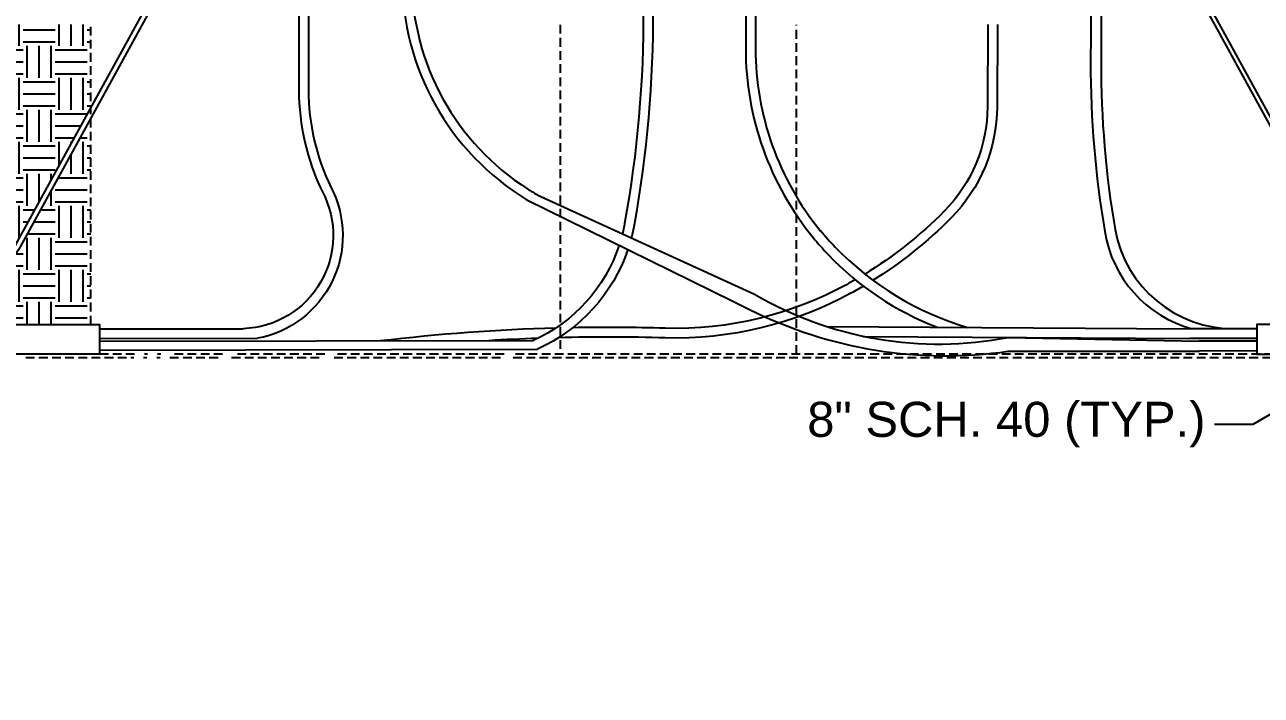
# Model space of a CAD drawing. Header units: feet. Extents: x -689 to 11593, y -511 to 1546.
# Drawn here: x 119.4 to 190, y 745 to 783.2 of the extents above; entities that cross this region are included whole.
import ezdxf
from ezdxf import colors
from ezdxf.entities.mleader import LeaderData, LeaderLine
from ezdxf.enums import TextEntityAlignment as Align
from ezdxf.math import Vec2, Vec3

# ---------------------------------------------------------------- set-up
doc = ezdxf.new("R2018")
doc.units = ezdxf.units.FT
doc.header["$MEASUREMENT"] = 0
doc.linetypes.add('HIDDEN', pattern=[0.375, 0.25, -0.125])
for name, color, linetype in [('E-CABL-ACF', 1, 'AC_CABLE_FEEDER'), ('E-COND-PVC', 4, 'Continuous'), ('E-DETL-1', 7, 'Continuous'), ('E-EQPM-ENCL', 8, 'Continuous'), ('E-HATCH', 9, 'Continuous'), ('G-ANNO-TEXT', 1, 'Continuous')]:
    doc.layers.add(name, color=color, linetype=linetype)
doc.styles.add('NEI-A', font='arial.ttf')
doc.styles.get("Standard").update_dxf_attribs({"font": 'arial.ttf'})
doc.linetypes.add('AC_CABLE_FEEDER', pattern='A,0.2,-0.05,0,-0.05,0.2,-0.12,["ACF",Standard,S=0.1,R=0,X=-0.05,Y=-0.05],-0.3,0.2,-0.05,0,-0.05', length=1.22)

# ---------------------------------------------------------------- blocks, each defined once
blk = doc.blocks.new('DETAIL_TITLE')
at = {"style": 'NEI-A', "flags": 8}
blk.add_attdef('#', text='', height=0.2, dxfattribs=at).set_placement((0.5922, -0.5109), align=Align.MIDDLE_CENTER)
at = {"lineweight": 30, "flags": 104}
blk.add_attdef('DETAIL_TITLE', text='', height=0.2, dxfattribs=at).set_placement((0.9099, -0.5251), align=Align.BOTTOM_LEFT)
at = {"style": 'NEI-A'}
for tag, p in [('SCALE:', (0.9386, -0.7379)), ('1"_=_', (1.5474, -0.7379))]:
    blk.add_attdef(tag, text='', height=0.1, dxfattribs=at).set_placement(p, align=Align.BOTTOM_LEFT)

msp = doc.modelspace()

# ---------------------------------------------------------------- hatches: boundary and pattern name
at = {"layer": 'E-HATCH'}
h = msp.add_hatch(dxfattribs=at)
h.set_pattern_fill('EARTH', color=252, scale=7.30643)
h.set_pattern_definition([(0, (106.5517, 108.2514), (1.8266074, 1.8266074), [1.826607, -1.826607]), (0, (106.5517, 108.9364), (1.8266074, 1.8266074), [1.826607, -1.826607]), (0, (106.5517, 109.6214), (1.8266074, 1.8266074), [1.826607, -1.826607]), (90, (106.78, 109.8497), (-1.8266074, 1.8266074), [1.826607, -1.826607]), (90, (107.465, 109.8497), (-1.8266074, 1.8266074), [1.826607, -1.826607]), (90, (108.15, 109.8497), (-1.8266074, 1.8266074), [1.826607, -1.826607])])
h.paths.add_polyline_path([(111.50862, 780.13913), (111.50862, 783.24554), (123.19891, 783.24554), (123.19891, 778.49173), (120.67631, 773.88888)])
h.paths.add_polyline_path([(111.50862, 780.13913), (120.67631, 773.88888), (119.00229, 770.83438, -0.27392087), (116.43938, 769.31642), (111.99969, 769.31642, -0.02807054), (111.50862, 769.34401)])
h.paths.add_polyline_path([(111.50862, 769.06379, 0.02469625), (111.94089, 769.04243), (116.60166, 769.04243, 0.27392087), (119.16457, 770.56039), (123.19891, 777.92164), (123.19891, 766.13564), (118.18383, 766.13052), (111.50862, 766.13052)])
h.paths.add_polyline_path([(115.39194, 785.24432), (84.21459, 785.24432), (84.21459, 792.74307), (115.39194, 792.74307)], flags=9)

# ---------------------------------------------------------------- linework, layer by layer
at = {"layer": 'E-CABL-ACF', "linetype": 'Continuous', "flags": 128}
for points in [[(160.57859, 788.84005), (160.57336, 783.0449)], [(161.1408, 788.83954), (161.13557, 783.0444)], [(180.25612, 788.843), (180.25162, 782.64973)], [(180.85049, 788.84257), (180.84598, 782.6493)], [(148.0421, 773.27267), (159.83388, 767.45725)], [(123.69891, 765.88089), (131.8963, 765.88925)], [(165.20981, 766.014), (185.8166, 765.88628)], [(189.73616, 765.8819), (185.8166, 765.88628)], [(123.69891, 765.34099), (132.70139, 765.34115)], [(123.69891, 765.17889), (148.44461, 765.21444)], [(167.26353, 765.43984), (185.90753, 765.33147)], [(189.73616, 765.33396), (185.90753, 765.33147)], [(189.73616, 765.17795), (186.42276, 765.18242)], [(123.69891, 764.66117), (148.69378, 764.72481)], [(189.73616, 764.62511), (186.45306, 764.60279)]]:
    msp.add_lwpolyline(points, dxfattribs=at)
for points in [[(140.95543, 785.99421), (140.95543, 785.9524, 0.26048728), (148.0421, 773.27267)], [(141.50369, 785.86216, 0.25450796), (148.13313, 773.86223)], [(135.62356, 784.92997), (135.6202, 779.52499, 0.11398966), (136.90669, 773.93952, -0.50309105), (132.70139, 765.34115)], [(135.07455, 784.59732), (135.0714, 779.52533, 0.11398966), (136.41333, 773.69914, -0.55247745), (131.8963, 765.88925)], [(154.72236, 784.53086), (154.72426, 784.14597, -0.04589762), (153.65781, 771.89005, -0.01632105), (153.53342, 771.30977)], [(155.27183, 784.39693), (155.27306, 784.14868, -0.04589762), (154.19789, 771.79259, -0.01898893), (154.04063, 771.0776)], [(174.38649, 783.24554), (174.36187, 778.56124, -0.1971632), (171.89699, 772.59825, -0.06022886), (167.33976, 768.99387)], [(174.9353, 783.24554), (174.91067, 778.55979, -0.1971632), (172.28663, 772.21178, -0.05809288), (167.80542, 768.6364)], [(160.56916, 783.0449), (160.56812, 781.89248, 0.17328808), (164.41485, 771.09578)], [(161.13557, 783.0444), (161.13033, 781.89197, 0.1730767), (164.84153, 771.46213)], [(180.25162, 782.64973), (180.24711, 781.09918, 0.04222283), (181.05656, 771.44729, 0.29544946), (186.03824, 765.88681)], [(180.84598, 782.6493), (180.84148, 781.09875, 0.04222283), (181.64255, 771.54672, 0.36429815), (188.46574, 765.88628)], [(148.13313, 773.86223, 0.01100954), (148.67284, 773.53457), (160.82579, 767.97186)], [(164.84153, 771.49383, 0.01923545), (165.67972, 770.54406, 0.12885495), (173.21568, 765.96746)], [(153.34502, 770.6574, -0.21026532), (148.44461, 765.21444)], [(164.41485, 771.09578, 0.01903015), (165.27281, 770.12442, 0.11109595), (171.49371, 765.97747, 0.11109595)], [(153.84178, 770.41241, -0.20747393), (148.69378, 764.72481)], [(166.82431, 768.68735, -0.00609161), (166.31014, 768.39846, -0.13270847), (155.97857, 765.91557, 0.01200592), (150.69319, 765.94452)], [(167.28736, 768.32223, -0.00829532), (166.57311, 767.91676, -0.13270847), (155.96319, 765.36698, 0.01324265), (149.89513, 765.37635)], [(160.82579, 767.97186), (161.06576, 767.86203, 0.18161919), (175.54162, 765.39172), (186.42276, 765.18242)], [(159.83388, 767.45725), (160.79177, 766.98792, 0.15267476), (175.54162, 764.60279), (186.45306, 764.60279)], [(149.72828, 765.92241, 0.02281692), (139.71387, 765.19079)], [(148.71319, 765.34076, 0.00612034), (145.9115, 765.20758)]]:
    msp.add_lwpolyline(points, format="xyb", dxfattribs=at)
at = {"layer": 'E-COND-PVC'}
for points in [[(123.69891, 764.44171), (110.33006, 764.44171), (110.33006, 766.13052), (123.69891, 766.13052), (123.69891, 766.13052)], [(189.73616, 764.44171), (203.10501, 764.44171), (203.10501, 766.13052), (189.73616, 766.13052), (189.73616, 766.13052)]]:
    msp.add_lwpolyline(points, close=True, dxfattribs=at)
at = {"layer": 'E-DETL-1', "color": 64, "linetype": 'Continuous', "flags": 128}
for points in [[(97.80672, 772.79378), (102.38937, 772.79378, -0.10609353), (104.1881, 772.40777), (110.20095, 769.70243, 0.10609353), (111.99969, 769.31642), (116.43938, 769.31642, 0.27392087), (119.00229, 770.83438), (128.92615, 788.94193, -0.16010926), (129.25938, 789.25357)], [(129.52353, 789.0179, 0.19859148), (129.08843, 788.66794), (119.16457, 770.56039, -0.27392087), (116.60166, 769.04243), (111.94089, 769.04243, -0.10609353), (110.14215, 769.42844), (104.1293, 772.13378, 0.10609353), (102.33057, 772.51979), (97.80672, 772.51979)], [(183.91154, 789.0179, -0.19859148), (184.34664, 788.66794), (194.2705, 770.56039, 0.27392087), (196.83341, 769.04243), (201.49418, 769.04243, 0.10609353), (203.29292, 769.42844), (209.30577, 772.13378, -0.10609353), (211.10451, 772.51979), (215.62835, 772.51979)], [(215.62835, 772.79378), (211.04571, 772.79378, 0.10609353), (209.24697, 772.40777), (203.23412, 769.70243, -0.10609353), (201.43538, 769.31642), (196.99569, 769.31642, -0.27392087), (194.43278, 770.83438), (184.50892, 788.94193, 0.16010926), (184.1757, 789.25357)]]:
    msp.add_lwpolyline(points, format="xyb", dxfattribs=at)
at = {"layer": 'E-EQPM-ENCL', "linetype": 'HIDDEN', "ltscale": 2, "flags": 128}
for points in [[(123.19891, 766.13052), (123.19891, 783.24554)], [(149.98432, 783.23808), (149.98432, 764.44171)], [(163.47144, 764.44171), (163.47144, 783.23808)]]:
    msp.add_lwpolyline(points, dxfattribs=at)
at = {"layer": 'E-EQPM-ENCL', "linetype": 'HIDDEN', "ltscale": 2}
for points in [[(125.69996, 764.44171), (119.43417, 764.44171)], [(119.48653, 764.24882), (125.6476, 764.24882)], [(126.2112, 764.24882), (126.39848, 764.24882)], [(126.4407, 764.44171), (126.25556, 764.44171)], [(126.96763, 764.24882), (127.15229, 764.24882)], [(127.18763, 764.44171), (127.00444, 764.44171)], [(127.71039, 764.24882), (130.64002, 764.24882)], [(130.71765, 764.44171), (127.74192, 764.44171)], [(131.23144, 764.24882), (136.47022, 764.24882)], [(136.55895, 764.44171), (131.30143, 764.44171)], [(137.08225, 764.24882), (146.66981, 764.24882)], [(146.78022, 764.44171), (137.1594, 764.44171)], [(147.3005, 764.24882), (201.92645, 764.24882), (201.92645, 764.44171), (147.40279, 764.44171)]]:
    msp.add_lwpolyline(points, dxfattribs=at)

# ---------------------------------------------------------------- block references
at = {"layer": 'G-ANNO-TEXT'}
ref = msp.add_blockref('DETAIL_TITLE', (119.10873, 745.31457), dxfattribs=dict(at, xscale=10, yscale=10, zscale=10))
lines = msp.add_mtext('{\\L2-WAY MEDIUM VOLTAGE JUNCTION BOX (FRONT VIEW)}', dxfattribs={"layer": '0', "insert": (128.20769, 743.06318), "char_height": 78.7635871, "attachment_point": 1})
ref.add_attrib('DETAIL_TITLE', '', (128.20769, 743.06318)).embed_mtext(lines)

# ---------------------------------------------------------------- next in the draw order: leaders
ml = msp.add_multileader_mtext('Standard', dxfattribs=at)
ml.set_content('\\pxsm1;8" SCH. 40 (TYP.)', color=256, style='NEI-A')
ml.set_leader_properties()
ml.build(insert=Vec2(0, 0))
ml.multileader.update_dxf_attribs({"dogleg_length": 3, "arrow_head_size": 3})
ctx = ml.context
ctx.base_point, ctx.char_height, ctx.arrow_head_size, ctx.landing_gap_size, ctx.plane_origin = Vec3(163.34608, 760.42493), 2, 3, 0.73064, Vec3(156.95595, 736.05765)
notes = []
notes.append((ctx, [(1, (1, 1, 0), (189.51362, 760.42493), (-1, 0), 2.19193, [(0, [(196.42059, 764.44171)], 0, [])])]))
ctx.mtext.insert, ctx.mtext.width, ctx.mtext.defined_height, ctx.mtext.line_spacing_factor, ctx.mtext.flow_direction = Vec3(164.07673, 761.71892), 23.5039303, 6.3164, 0.6, 5
ctx.mtext.has_bg_fill, ctx.mtext.bg_color, ctx.mtext.bg_scale_factor, ctx.mtext.bg_transparency, ctx.mtext.use_window_bg_color = 1, -1073741824, 1.5, 0, 1
for ctx, leaders in notes:
    for number, flags, end, landing, length, lines in leaders:
        leader = LeaderData()
        leader.index, (leader.has_last_leader_line, leader.has_dogleg_vector, leader.attachment_direction) = number, flags
        leader.last_leader_point, leader.dogleg_vector, leader.dogleg_length = Vec3(end), Vec3(landing), length
        for number, points, colour, breaks in lines:
            line = LeaderLine()
            line.index, line.vertices, line.color, line.breaks = number, Vec3.list(points), colors.encode_raw_color(colour), breaks
            leader.lines.append(line)
        ctx.leaders.append(leader)

doc.saveas('drawing.dxf')
